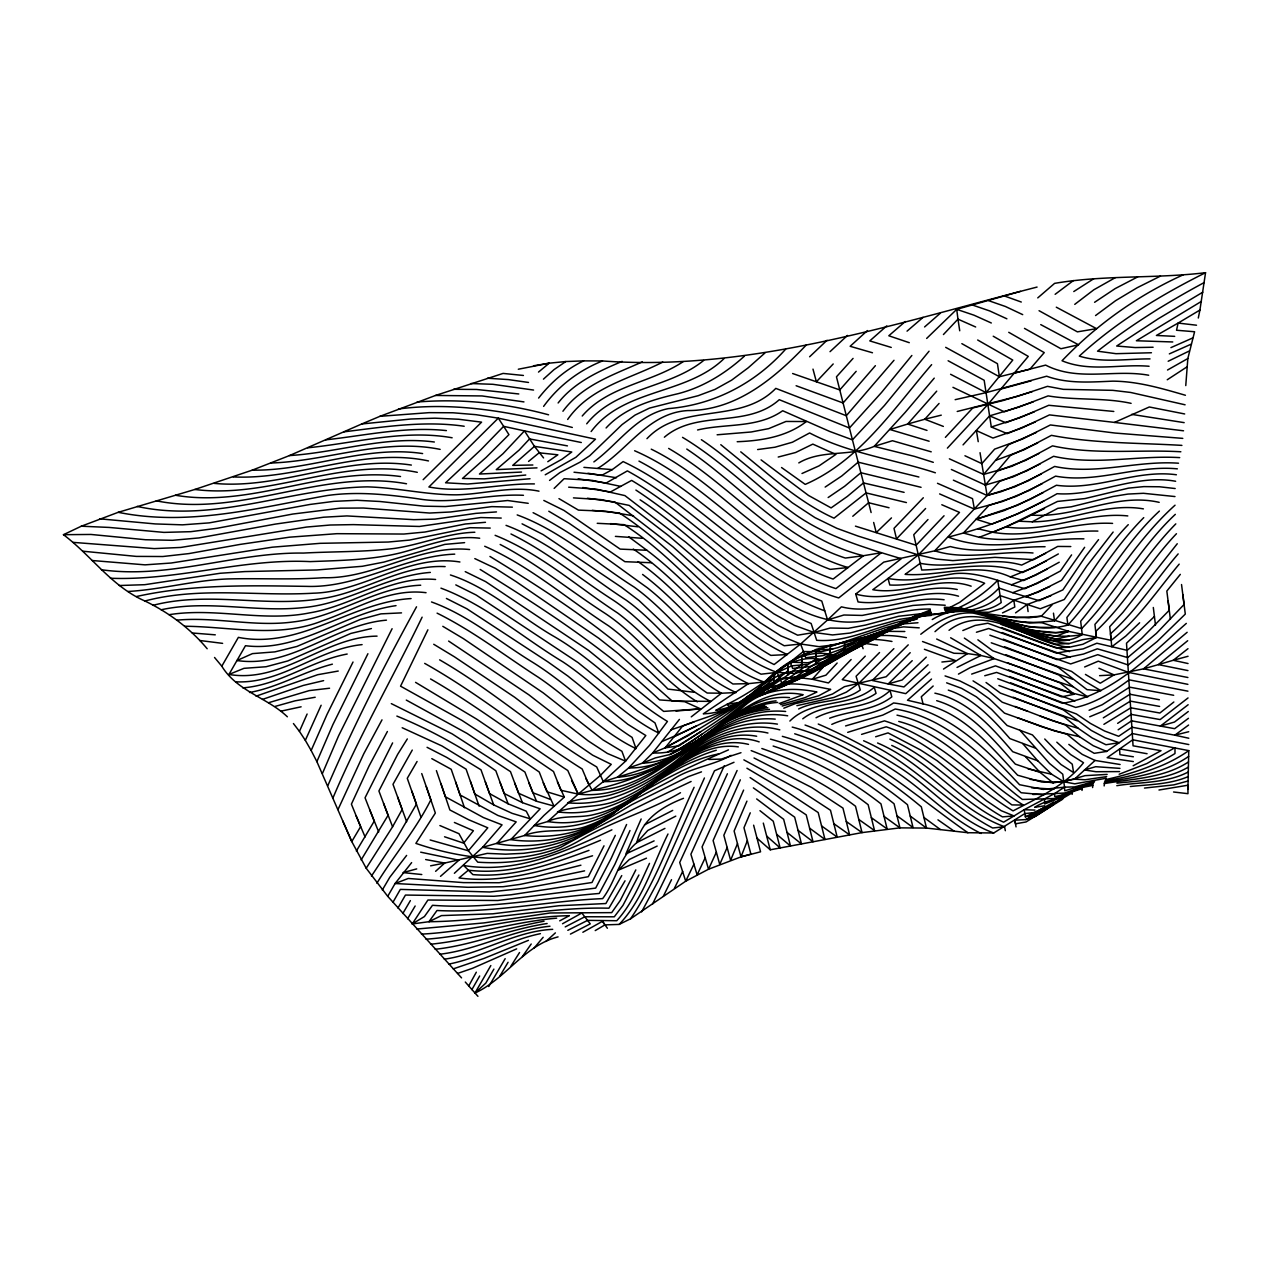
<?xml version="1.0" encoding="UTF-8"?>
<svg xmlns="http://www.w3.org/2000/svg" width="1269" height="1269" viewBox="0 0 1269 1269"><rect width="100%" height="100%" fill="white"/><g stroke="black" fill="none" stroke-linecap="round" stroke-linejoin="round"><path stroke-width="1.5" d="M917.09 619.129L901.894 622.27L873.167 639.719L812.826 670.809L796.821 676.885L779.674 678.661L766.682 687.703L741.112 701.075C764.239 697.078 783.021 682.151 801.691 668.969L801.691 660.15M637.926 561.612C687.068 594.971 719.65 651.758 777.056 672.38L781.894 683.134C815.063 675.076 843.25 654.185 873.389 638.91L873.421 635.595M1133.328 761.559L1107.155 757.688L1132.757 739.795L1188.767 750.629L1187.911 789.397M834.732 655.312C812.969 649.236 790.682 657.818 774.978 673.173L773.931 678.709C756.784 692.636 738.352 707.166 715.795 710.307L726.978 704.358L742.841 701.82L758.18 695.158L787.541 675.251L787.875 667.002M887.665 630.947L887.745 628.916M1185.769 385.586L1187.832 358.54L1194.589 331.748L1176.537 330.241L1178.108 323.072L1199.919 310.048L1205.55 272.692C1155.409 278.768 1104.49 274.802 1054.602 283.368L1037.756 297.898M1104.157 785.939L1104.569 781.958C1133.677 777.818 1163.768 773.456 1188.656 756.435M642.574 574.445C684.102 605.313 713.955 650.997 761.083 674.188L777.056 672.38L794.902 673.427L811.446 669.223L872.755 639.735L901.989 621.984M1092.609 787.557L1093.021 784.052C1079.554 786.161 1068.149 794.616 1054.666 796.551L1054.555 793.601L1064.548 787.161L1074.764 786.891L1094.624 781.339M930.938 612.784L837.841 647.65L821.122 651.727L803.34 651.52C779.166 670.841 755.087 690.955 726.978 704.358L729.009 706.31L744.221 701.107L759.052 692.684L773.535 682.31L774.376 675.536M944.485 608.152L959.475 608.708L974.481 611.959L1016.072 617.749L1041.294 616.242L1081.616 628.599C1116.117 593.337 1139.054 548.24 1175.332 514.342M1081.997 790.428L1082.441 787.414L1092.704 785.448M1072.131 794.362L1072.559 791.729L1082.124 788.604M1198.301 318.027L1199.919 310.048M759.798 689.939L761.241 685.26M595.224 930.589L604.964 924.879L619.161 924.419L630.534 918.819L685.704 881.194L708.514 869.233L740.985 856.876L747.378 840.601M461.551 977.876L387.711 896.326L366.202 868.25L351.767 841.553L316.885 761.638L332.859 724.662L367.915 653.725M737.495 843.631L730.611 860.271L723.838 835.256L743.618 790.095M322.453 773.44L338.585 735.83L392.089 628.71M316.885 761.638L311.159 750.502L327.021 714.431L353.02 662.021M750.265 812.826L743.967 827.753L750.899 854.116L740.985 856.876L734.116 831.021L746.933 801.136M327.862 785.59C354.273 724.551 384.491 665.035 416.533 606.804M311.159 750.502L305.337 740.366L321.136 705.247M683.499 798.312C662.656 806.449 642.019 818.997 636.848 842.568C619.446 857.035 616.02 880.987 602.648 898.626C547.256 900.911 492.658 913.41 436.996 910.492L428.954 921.706L412.235 923.943L427.907 900.022L497.845 900.498L595.669 888.094L611.214 858.288L626.585 824.501M641.162 818.981L625.887 853.91L654.122 840.887M694.095 787.319C673.347 831.274 658.04 878.449 630.534 918.819M629.995 830.513L614.815 864.411L599.222 893.471C543.624 897.929 488.549 909.508 432.491 905.289L424.417 916.551L412.235 923.943M727.185 847.422L719.745 864.395L713.115 840.554L740.319 779.832M305.337 740.366L299.436 731.388L307.114 714.019M667.986 834.003C652.916 864.633 643.145 899.213 619.161 924.419M333.049 797.741C359.175 735.83 392.93 677.614 422.117 617.162M704.438 777.976L657.913 881.574L641.606 911.872M649.49 863.38C640.242 883.335 631.835 904.321 616.75 920.723L587.642 920.358L567.814 930.336M716.382 852.118L708.514 869.233L702.074 846.883L737.099 770.505M615.322 835.351L592.004 882.494L510.947 894.788L493.815 896.263L405.445 895.057L397.958 908.017M705.247 857.685L697.125 874.833L690.891 854.211L727.391 773.757M635.817 869.899L620.208 900.546L611.69 912.633L550.048 912.982L484.092 922.896L416.851 929.051M337.998 809.574L363.775 753.754L382.001 719.856M638.878 875.007L622.984 905.32L614.291 916.805L584.866 916.757L565.213 926.909M693.953 864.141L685.704 881.194L679.708 862.476L724.282 765.746M674.426 888.316L682.659 871.47M604.012 845.804L588.308 876.705L523.923 888.332L489.771 891.98L400.338 889.395L392.93 902.322M427.875 629.821L400.56 686.18L461.995 720.427L501.414 746.267L539.246 772.012L546.923 791.777L564.324 797.106L543.878 815.507L524.605 835.494L482.601 847.327L454.381 873.278M663.401 896.104L671.523 879.671M621.747 875.594L605.884 903.544L559.121 905.717L492.864 913.807L441.453 915.599L428.954 921.706C489.358 921.262 548.462 906.621 608.914 908.207L625.03 880.813M652.52 904.131L676.805 854.211L714.479 770.791L734.005 762.288M392.613 742.904L365.044 797.789L374.228 821.186L356.367 851.039M477.937 996.308L468.721 985.934L476.319 972.197M366.202 868.25L392.581 826.769L402.146 809.527L392.993 784.305L412.266 750.074M371.484 876.007L397.118 837.429L416.406 804.229L407.27 778.325L417.073 761.495M361.142 859.938L388.076 815.317L378.908 790.984L397.657 754.357L407.317 738.939M387.394 731.499L369.009 766.095L351.402 804.149L360.602 826.69L351.767 841.553L342.693 820.821M471.909 989.598L479.682 975.972M287.365 716.795C267.22 697.506 237.081 691.367 221.805 666.193L238.366 637.371C300.658 649.696 351.418 601.934 411.077 598.571M490.833 965.55L474.955 993.04C505.506 979.16 524.049 945.516 558.074 936.887M376.893 883.224C394.199 855.005 415.946 829.656 430.826 799.867L421.736 773.582M387.711 896.326L395.087 883.525L411.632 862.619M377.067 636.134C324.626 636.594 283.003 683.515 228.943 674.458L245.472 645.715C300.118 652.456 344.153 612.848 396.023 605.646M493.895 969.104L485.805 983.11L474.955 993.04M402.828 913.49L410.379 900.593M488.755 986.521L505.173 958.65M382.334 889.981L389.773 877.291L406.619 855.417M407.571 918.772L415.153 906.003M499.748 976.273L508.076 962.283M510.963 966.106L519.529 952.527M930.32 610.738L886.857 631.454L824.517 658.563L807.925 662.751L790.127 662.18L792.665 668.493L809.812 666.558L825.913 660.673L887.253 631.772L916.17 615.639M1071.591 554.886L1060.313 571.05L1036.678 583.692L1012.725 592.686L998.941 588.055C981.476 606.994 956.065 612.927 931.303 614.148M522.384 956.556L531.219 944.009M1084.646 547.304L1061.534 580.314L1037.883 592.242L1013.836 600.237L1002.002 608.39L989.027 612.245L974.909 612.166L944.977 608.517M748.504 744.38C709.006 734.83 676.123 766.984 646.476 787.89C616.766 816.601 575.523 832.813 534.154 825.484L547.732 821.535L578.188 794.124L592.1 790.365L603.283 781.625L617.432 777.215L628.678 767.935L642.368 763.192L652.71 752.929L679.423 719.396M1098.542 539.626L1085.598 556.409L1062.883 589.879L1039.105 600.681L1012.725 592.686M955.16 399.672L986.108 392.644L1012.757 360.079L977.669 339.997M931.636 364.647C893.963 408.332 859.874 460.615 805.228 484.393L781.545 467.531M779.229 703.534L803.198 694.714C742.762 682.183 711.592 756.007 652.71 752.929L665.099 747.853L682.516 726.201C704.501 716.858 728.834 712.623 747.457 696.586M574.016 472.227L601.998 475.209L612.293 469.609L623.111 461.583C700.472 498.194 754.912 573.207 838.714 597.937L883.779 562.119L934.698 550.825L987.092 495.481L985.379 485.075L1010.378 455.523L1037.645 442.976M1179.187 564.134C1157.36 590.228 1138.341 619.32 1111.184 640.353L1068.641 631.375L1042.135 622.809L1016.374 621.604L958.999 607.788L944.406 607.28L944.834 610.167M949.371 458.823L983.618 474.447L1008.823 444.61L1036.44 432.396M1180.329 574.365L1166.83 591.053L1169.288 610.23L1141.402 638.608L1127.142 650.331L1096.86 643.224L1083.155 648.903L1056.173 653.043L1002.161 632.581M1113.135 532.044L1086.772 566.101L1064.294 599.491L1040.263 608.771L1000.146 595.637C985.569 609.31 965.281 612.61 946.008 611.547M1178.155 553.903C1155.409 580.345 1136.754 610.468 1110.502 633.754L1111.771 646.778L1125.793 636.07L1139.641 622.778M929.051 351.212L884.445 405.477L852.435 439.82L871.121 512.549M911.856 355.479L881.495 392.518L849.421 427.986L852.435 439.82L829.736 431.46L782.672 410.744C757.482 428.478 725.947 423.259 697.569 429.969M947.388 448.131L987.916 404.446L1028.271 356.383L993.23 336.222M893.995 360.285L846.312 415.724L849.421 427.986L779.277 399.703C746.521 428.954 697.189 409.11 664.369 437.218M543.624 406.381C558.455 385.871 579.045 370.326 602.489 360.951C751.28 371.849 894.931 323.452 1037.074 287.064M934.238 378.146L905.194 412.393L874.198 446.355C849.818 456.888 821.646 449.274 798.788 462.915M1177.251 543.735L1122.922 612.388L1109.709 626.696L1111.184 640.353M534.027 948.149L543.164 937.283M875.388 365.678L843.092 402.987L796.123 385.728M538.611 398.069C550.746 382.603 565.768 369.311 583.645 360.888L602.489 360.951M1128.268 524.668C1099.779 553.712 1082.156 591.243 1054.523 620.842L1029.476 623.111L1002.748 618.653M1176.458 533.71C1147.224 564.356 1126.888 602.537 1095.75 631.391L1096.368 637.546L1082.901 644.271L1069.291 647.222L1055.729 647.84L1001.463 627.584M936.728 391.153L907.668 424.036L889.886 429.509L929.13 441.231M567.671 419.452C590.053 387.124 629.9 379.034 662.767 362.046M856.178 371.325L839.777 389.932L792.617 373.514M1131.107 403.352C1103.76 397.387 1075.573 400.528 1048.099 395.896L1018.801 407.127L989.63 415.851L963.044 444.88M823.327 666.971L812.287 679.264L796.25 677.313L780.768 679.137L766.143 685.593L726.169 717.366L692.002 741.207L669.794 754.563L655.407 757.894L642.368 763.192C695.031 760.861 725.233 706.325 776.089 700.837M853.069 358.397L836.461 376.814L846.312 415.724L775.803 388.377C740.081 425.02 681.77 401.67 646.952 438.677M939.06 403.447L924.768 419.246L907.668 424.036L926.989 430.413M1143.75 517.625C1113.896 547.542 1092.974 584.533 1066.896 617.432L1067.927 625.062C1030.063 635.531 995.055 614.545 958.745 607.677M1175.808 523.875C1145.495 554.632 1123.668 592.337 1094.925 624.38L1096.368 637.546L1082.631 639.655L1069.212 643.573L1055.618 644.129L1001.178 624.38M562.928 411.251C582.249 384.999 613.879 374.688 642.32 361.855M1083.916 538.865C1038.772 537.564 992.263 554.061 948.387 537.136L963.409 533.028L988.741 505.57L1016.057 496.433L1042.293 483.616M1003.24 639.164L1056.918 659.626L1083.488 654.043L1097.304 648.808L1127.713 657.596L1156.392 633.437L1184.088 604.456L1181.534 584.533M944.057 515.769L916.123 545.226L855.449 526.143M837.143 663.037L825.945 675.171L812.287 679.264L828.467 682.96L851.134 659.531M533.107 512.692C573.81 533.17 610.246 561.342 647.269 587.737C686.608 618.463 715.224 665.226 764.097 681.976L748.424 683.658L703.28 713.812C719.872 713.464 736.052 706.294 748.536 695.666M925.609 508.488L896.517 538.881L893.995 528.348L923.309 497.765M927.972 519.529L913.743 534.725L921.722 570.019C955.446 569.369 989.63 559.962 1022.576 572.573L1046.338 560.898M1067.927 625.062C1100.857 589.133 1123.287 544.48 1159.39 511.09M558.122 402.971C574.365 382.35 598.571 371.309 622.143 361.379M833.194 363.965L816.395 381.763L812.985 369.12M943.438 334.54L957.968 319.153L956.715 309.35L1020.482 291.362M1052.239 604.678L1041.294 616.242L1028.905 617.829L1002.748 616.274M945.389 437.361L972.752 407.983L1002.78 400.607L1032.316 391.598M591.132 431.539C623.809 388.044 686.228 395.293 723.996 358.635M926.656 338.442L956.715 309.35L974.005 315.188L991.311 322.992M1154.441 616.464L1126.507 643.224L1133.058 745.807L1161.024 750.709L1133.154 765.778M865.284 656.136L842.235 679.645L905.749 693.651L929.828 672.031M423.148 479.698L481.57 422.149L458.601 419.246L434.966 418.183L410.855 419.008L361.744 423.973L289.491 455.571L252.245 470.149L194.839 489.469L118.223 512.311L81.311 526.207L63.45 534.693C91.495 555.743 111.894 586.659 144.904 600.998C168.682 612.419 190.239 628.456 207.18 648.745M586.706 423.814C616.195 387.061 668.493 388.964 703.629 360.475M910.206 652.678L886.174 676.742L844.488 686.656L832.527 694.016L820.155 698.283L795.377 703.581L783.814 708.197M1175.046 505.189C1137.659 538.865 1112.215 582.661 1080.68 621.271L1082.235 634.595C1055.824 650.934 1026.764 630.915 1001.209 622.587M879.544 652.536L856.067 676.266L860.303 689.955C842.061 703.185 818.219 699.314 798.629 708.959M912.221 660.689L888.173 683.943L872.215 680.47L908.239 644.858M893.884 648.649L858.336 683.737L846.391 692.128L834.066 697.379L796.884 705.675M554.141 488.406L564.134 478.699L592.131 480.364L620.652 486.376L631.645 480.412C698.426 520.258 750.36 583.994 824.755 610.833L827.578 619.922L800.628 644.002L774.106 664.528C718.619 637.593 684.118 582.852 633.294 549.096M891.472 517.895L876.244 532.583L873.659 522.463M582.217 416.01C608.374 385.57 651.219 382.984 683.23 361.617M806.354 344.93C774.629 378.21 736.385 410.617 687.766 410.569C648.554 412.79 628.282 449.591 597.905 468.293M809.622 356.779L827.055 340.266M1186.325 623.396C1149.682 655.454 1112.739 695.206 1062.454 703.296L1010.647 682.849M926.275 657.168L902.132 679.978L888.173 683.943L903.972 686.941L928.099 664.797M830.021 351.687L847.486 335.413M785.59 349.229C755.229 383.301 713.892 404.938 668.335 408.618C636.451 415.011 618.495 443.88 593.86 461.916M1030.063 779.293L1053.175 782.894L1074.446 779.198L1095.068 760.448L1120.115 764.509M867.457 330.559L850.135 346.294L872.469 352.766M435.6 871.311L444.721 863.047L487.217 853.387L505.649 854.164L523.574 853.323L540.848 850.833L557.345 846.391L573.065 839.792L631.708 804.736L688.29 776.66L701.487 771.853M545.924 941.455L555.378 932.874M933.175 686.006L921.294 696.76L923.071 703.883C963.79 712.575 990.566 746.521 1017.659 775.232L1041.912 782.053L1063.914 781.783L1074.795 783.83L1106.124 778.278M931.509 679.026L907.509 700.25L923.071 703.883M543.449 379.145L554.045 369.596L565.831 361.538L583.645 360.888M606.09 427.97C624.808 407.555 651.98 399.783 678.043 393.691C703.074 387.267 725.408 373.387 744.427 356.129M764.937 352.988L748.234 367.788L731.626 380.161L714.939 389.424L698.156 395.706L649.474 408.11L635.071 415.074L622.032 424.623L589.768 455.714L579.917 462.233L559.883 472.607L549.556 480.412M886.777 325.879L869.773 340.901L891.25 347.436M924.593 326.958L940.139 313.38M415.566 682.357L476.795 719.222L553.506 771.52L560.961 790.286L578.188 794.124L600.221 775.597L611.261 764.35L592.671 755.198L573.35 741.857L514.643 697.236L454.461 656.834L433.728 644.271M1187.149 632.295L1143.512 668.858L1114.039 674.886L1099.589 675.663M440.502 876.34L458.902 860.208L420.689 852.181M905.289 321.501L888.792 335.777L909.286 342.678M691.256 716.858L721.411 693.223L736.21 692.541C691.208 672.935 665.194 628.107 626.125 600.11C586.548 574.603 550.524 542.053 506.03 525.35M907.049 331.146L923.039 317.393M852.768 516.261L868.599 502.73L889.03 507.743M439.629 659.848C494.72 691.573 542.164 734.783 596.716 766.952L603.283 781.625L625.569 761.162L645.826 735.528L627.758 724.266L567.846 676.028L547.621 661.704L466.818 608.755L446.402 598.445M538.5 372.087L549.239 363.172L565.831 361.538M1187.689 640.718L1158.391 664.623L1143.512 668.858L1187.895 677.503M528.554 461.424L539.135 452.795L557.868 454.81L547.78 461.71M773.535 682.31L787.7 670.968L788.223 663.925L802.373 654.836L817.125 649.791L832.67 649.205M958.523 596.192C924.704 586.437 891.996 606.534 858.05 601.934L855.718 594.051L901.291 558.693C864.792 547.7 827.404 536.914 795.774 514.849C762.828 491.642 734.846 462.17 701.36 439.693M1187.974 648.681L1173.254 660.277L1158.391 664.623L1187.958 670.587M1173.857 702.011L1159.882 713.019L1130.806 707.816L1103.903 724.345M1188.038 697.95L1160.136 719.586L1131.202 714.384L1117.64 723.362M1188.149 704.739L1160.389 726.09L1131.599 720.824L1118.148 729.802M1074.748 304.37L1093.894 289.744L1115.308 277.657M1188.292 711.512L1174.459 722.061L1160.389 726.09L1174.65 728.676L1188.45 718.302M787.541 675.251L801.691 664.48L801.865 656.692L816.221 649.331L831.195 645.699M861.572 734.386L886.238 726.804C935.65 743.634 969.659 784.67 1013.074 810.891C1038.375 797.519 1065.199 785.812 1083.52 762.717L1070.608 754.547L1056.807 742.175M1055.142 294.313L1073.431 280.544M746.426 697.918L760.496 687.37C773.868 669.207 797.297 654.804 820.837 659.325M1095.559 315.553L1115.562 300.705L1137.294 287.666L1160.469 276.087M1188.593 725.043L1174.824 735.179L1131.996 727.216L1118.655 736.29L1104.538 730.992L1090.436 723.425L1076.398 713.955L998.941 685.482M693.842 742.492C719.729 725.963 741.667 703.994 768.062 688.401C788.239 679.787 810.13 685.546 830.687 689.368L818.695 695.793L782.18 706.024M848.834 651.917L861.286 642.844L877.514 645.271M920.771 634.246C935.776 622.587 953.257 611.325 973.117 613.086C1005.746 619.875 1034.965 639.608 1069.18 640.099M1015.549 612.879L1027.129 604.52L1050.938 595.732M789.873 721.046C813.096 697.982 850.056 708.451 874.23 687.29L876.054 693.35C854.005 708.641 824.184 702.138 802.754 718.809M943.501 669.064L967.533 653.614L980.905 655.486L994.15 658.611L1020.435 667.494L1046.703 677.963L1073.384 686.91L1087.787 696.935L1060.9 690.177L1008.554 669.984M801.691 668.969L815.888 659.039L815.84 651.251L830.386 645.175L845.519 642.4M1017.246 717.619L1042.341 726.931L1067.055 734.323L1080.902 745.569L1094.227 753.326L1106.616 751.438L1132.392 733.561L1188.815 744.554M828.149 497.527L844.599 486.313L860.874 472.734L921.072 487.312M825.151 487.074L841.775 475.97L858.161 462.17L918.883 477.001M681.136 748.107L702.677 733.704M891.964 641.464C871.295 637.831 849.437 637.99 830.069 646.936L830.212 654.106C805.593 668.747 783.544 688.718 755.642 697.014L753.77 695.19C788.509 690.923 814.619 664.845 844.631 649.189L844.488 643.113C864.046 635.071 885.73 633.596 906.399 637.657M1094.592 302.292L1115.197 288.586L1137.674 276.912M757.038 838.174L770.235 849.802L862.032 832.607L899.943 827.864L926.497 828.07L967.898 832.718L993.738 832.972L1024.829 813.588L1035.218 812.43L1053.92 802.024M669.794 754.563C696.221 743.364 719.983 725.995 742.206 707.88C762.272 688.781 791.031 686.577 816.935 692.017L804.879 697.68L780.689 704.596M1167.258 379.764L1186.88 366.947M700.758 731.642L679.042 745.823L665.099 747.853L687.782 735.846L736.29 706.183L777.056 672.57L791.682 665.844L807.195 664.401M1053.667 804.546L1035.52 816.332L1025.733 819.584L1014.851 820.202L1016.041 826.896M934.999 631.661C976.94 592.972 1023.766 640.988 1069.212 643.573M1073.78 291.553L1093.767 278.736M873.389 638.91L887.697 629.9L887.919 628.504L902.751 623.936L917.995 622.746M578.22 478.81L606.17 483.013L627.378 470.894C696.062 508.472 747.996 572.208 821.773 601.062L824.755 610.833M1062.756 799.137L1026.034 821.963L1015.501 823.803L1014.851 820.202M545.242 474.78L575.904 457.3L595.478 439.169L498.305 418.151L476.097 414.693L452.97 412.774L429.128 412.647L379.97 416.311L361.744 423.973M607.375 928.242L602.489 921.31L582.852 932.271M1062.883 797.725L1025.733 819.584M1188.767 750.629C1164.022 768.062 1134.549 776.168 1105.013 780.721M904.829 631.502L889.109 631.359L873.833 634.119L859.002 639.116L859.065 643.78C828.911 659.357 801.945 682.199 768.76 691.034L766.682 687.703C806.624 683.61 838.428 654.804 873.437 637.339L873.5 634.294L888.332 629.154L903.591 626.87L919.232 627.854M1201.394 301.403L1136.374 340.758L1172.762 341.964M734.925 705.961C711.433 719.19 687.005 730.896 662.132 741.461M698.711 729.025L665.099 747.853M1202.79 292.203L1158.407 318.678L1116.672 346.025L1135.2 347.563L1153.109 347.246M667.621 752.105C696.189 734.402 725.63 717.524 750.931 695.222C766.539 680.136 787.05 667.161 809.685 671.618M1167.528 370.009L1187.832 358.54M1072.257 792.776L1035.377 814.46L1025.336 816.824L1024.194 809.701L1054.555 793.601L1064.58 793.014L1093.481 783.1M541.102 470.862L562.008 459.219L571.764 452.002L534.439 446.355L524.494 430.889L503.65 426.336L498.305 418.151L428.906 486.979C464.153 493.657 499.161 483.346 534.408 483.917M1204.154 282.59C1166.877 302.609 1130.853 325.007 1097.558 351.18L1115.974 353.686L1151.443 352.75M1103.316 717.842L1130.393 701.122L1159.628 706.421M1058.346 553.95L1034.489 567.164L1010.362 576.919C976.21 561.215 940.313 576.935 905.098 574.365L920.215 563.293C953.939 569.844 988.043 555.378 1021.64 565.086L1045.577 553.379M1059.234 562.215L1035.52 575.254L1011.52 584.787C993.056 578.87 974.227 571.748 954.478 573.62C932.493 577.03 910.365 582.582 888.03 578.458L872.802 589.704C905.971 595.526 938.378 574.92 971.166 586.183M958.444 674.109L970.357 667.557L994.15 658.611L964.361 638.069M620.652 486.376L610.468 491.96L582.693 487.534M957.016 667.446L980.905 655.486L950.624 637.768M570.431 934.095L590.259 923.864L581.837 913.014L562.532 923.753M901.878 622.952L916.044 615.354L916.504 616.829L931.319 615.386M559.708 920.85L569.321 915.695C519.576 916.472 471.259 931.652 421.435 934.127M949.022 630.312C988.028 601.125 1028.889 643.542 1069.291 647.222M1205.55 272.692C1160.263 295.28 1116.704 321.771 1079.284 356.113C1102.364 363.235 1126.412 358.81 1150.031 358.889M1175.633 481.268C1135.12 473.797 1097.336 496.417 1057.077 493.704C1027.589 510.598 996.181 524.002 963.409 533.028L979.224 537.31L1006.047 526.921L1057.553 501.429L1085.027 498.558L1128.506 488.137L1143.845 486.614L1159.485 486.773L1175.173 488.533M672.713 810.399L644.478 824.85M977.812 528.745L992.85 532.282L1018.944 521.21L1032.173 521.797L1057.823 508.33L1071.163 506.823L1112.976 496.465L1127.967 494.069L1143.432 493.292L1174.983 496.56M664.94 828.403L636.848 842.568L647.761 830.481L675.79 816.141M946.055 609.501L959.681 602.363L984.665 583.28C953.495 569.781 921.611 586.738 889.791 585.009L888.03 578.458L918.312 554.902L959.507 512.406L941.804 504.745M1188.498 761.939C1163.324 778.405 1132.836 778.658 1104.252 783.592M680.485 792.728C647.983 811.51 611.372 821.519 579.108 840.776C548.525 858.383 512.708 864.617 477.747 862.174L468.372 850.785L458.981 833.701L439.899 825.548M846.899 645.921L860.001 639.259L863.11 648.713M657.168 846.074L629.297 859.494L618.336 870.153L646.476 858.177M1183.216 274.802C1137.706 295.423 1096.606 324.737 1062.026 360.761C1089.96 372.388 1120.051 363.791 1149.079 366.265M683.023 749.233C720.126 734.672 745.902 693.699 789.524 697.617M1043.927 500.922L1018.166 513.675L991.676 524.176L976.178 519.259L1003.938 510.661L1030.19 499.351L1056.411 485.25C1097.146 490.817 1135.692 469.229 1176.395 474.765M1018.944 521.21L1044.498 508.52M1043.197 492.594L1017.183 505.395L976.178 519.259M431.793 758.64L451.209 769.284L460.076 794.933L497.845 815.428L516.197 821.884L496.734 843.599C544.211 852.197 591.291 834.463 626.442 802.706C658.103 780.736 693.413 765.207 728.454 749.884M1025.336 816.824L1044.688 807.37M673.966 736.845L696.475 725.884M1047.29 569.067L1023.686 580.552L1010.362 576.919M1168.178 361.253L1189.148 351.053M1041.246 474.035L1014.772 486.868L987.092 495.481L953.368 480.158M1040.104 463.962L1013.392 476.779L985.379 485.075L951.369 469.482M1002.51 612.895L1014.803 607.026L1013.836 600.237M1038.883 453.556L1011.916 466.294L983.618 474.447M1063.121 796.71L1044.688 803.975L1044.419 798.883L1022.386 799.454C982.158 769.173 948.879 726.312 896.993 715.145M978.225 441.675L976.432 430.619L992.977 438.059L1021.323 428.256L1049.479 414.9L1114.499 422.418L1149.317 406.984L1184.675 413.964M932.255 619.542C948.879 609.104 969.611 608.248 987.583 615.671C1017.23 628.472 1049.431 640.686 1082.235 634.595M1048.4 577.712L1024.86 588.737L1011.52 584.787M691.113 781.482C647 802.309 603.203 823.565 560.644 847.359C514.167 865.553 462.075 859.176 415.883 843.393L435.346 813.048L426.305 786.526M1188.323 767.142C1166.608 779.737 1141.212 780.625 1116.91 783.147M731.118 755.356C712.242 765.984 690.13 767.539 672.031 780.007C652.615 790.286 632.454 799.359 614.545 812.223C578.378 843.377 529.443 856.083 482.601 847.327L502.064 824.866L483.41 817.553L445.387 796.789L436.393 770.616M1072.559 791.729C1060.678 799.248 1046.259 799.613 1034.679 807.338L1044.704 805.783M801.992 473.511L819.076 465.85L835.922 454.397L812.826 444.118L795.6 452.51L778.214 457.046M930.558 611.357L901.656 624.475L839.174 649.982L822.931 655.645L805.767 657.754L800.628 644.002L780.927 635.88L760.036 622.587L738.241 605.107L673.014 546.876L614.894 502.032L587.388 498.225M1169.336 353.892L1190.798 344.327M1170.922 347.627L1192.638 337.998M816.03 717.762C839.602 705.405 869.487 709.657 890.045 690.59L891.821 696.871C873.77 710.783 850.23 710.577 829.64 718.206M516.689 948.863L472.671 968.247L457.522 973.466M1026.034 596.827L1049.637 586.675M1084.646 666.971L1098.288 661.165L1128.696 672.443L1187.895 684.356M1089.088 710.275L1102.19 704.755L1129.584 687.148L1173.682 695.285M1035.298 421.974L1007.285 433.649L991.295 427.003L984.173 380.272L948.117 360.761M1089.722 716.763L1102.745 711.354L1129.997 694.254L1159.374 699.742M962.822 630.534L975.131 625.443L987.837 623.222L1042.103 643.129L1069.497 651.616M228.943 674.458L243.997 668.335L266.03 666.748L287.746 660.959L350.783 633.453L371.42 628.552M916.075 615.766L930.193 610.056L930.685 612.483M971.657 674.093L995.467 665.86L1074.224 694.206L1061.693 696.871L1009.616 676.52M611.896 829.831C565.514 851.61 516.483 874.198 463.677 865.506L472.877 874.595C513.279 878.053 551.729 863.951 588.99 850.373M1188.149 772.06C1166.021 783.481 1140.704 781.831 1116.799 785.685M379.97 416.311L435.553 395.452L503.079 373.419L523.415 375.465M958.729 608.549C996.133 613.165 1029.587 638.783 1068.641 631.375L1055.967 636.277L1029.587 631.661L1001.875 621.398M831.782 724.393C851.737 715.288 874.976 715.43 893.55 702.963C946.674 709.212 985.03 747.473 1019.562 784.702L1043.181 789.413L1064.548 787.161L1062.74 774.185L1049.606 763.526L1019.895 730.246M1034.283 411.854L1005.794 422.751L989.63 415.851M998.021 470.91L1025.447 460.441L1052.509 445.863C1094.877 455.143 1138.103 449.337 1180.852 451.764M1082.441 787.414L1054.555 798.487L1044.419 798.883M600.491 840.268C558.598 857.749 514.865 875.832 468.356 870.185L459.029 877.942C504.967 884.081 549.303 868.868 592.56 855.782M996.355 460.092L1024.067 449.765L1051.414 435.346C1094.513 443.579 1138.372 442.786 1181.899 445.387M528.427 940.345L483.997 958.428L453.255 968.866M847.692 732.356L884.477 720.855C934.555 736.48 971.15 774.312 1011.885 804.911L1023.385 805.054C980.382 779.483 949.386 734.672 898.753 721.442M1119.163 774.233L1146.89 763.526L1174.999 747.663L1174.983 753.532C1153.807 766.793 1129.807 774.328 1105.553 779.594M670.873 729.913L694.016 721.95M1033.315 401.829L1004.302 411.806L952.956 387.331M262.493 699.393L303.243 685.45L323.627 680.628M1188.006 776.676C1169.748 784.448 1149.73 784.448 1130.33 786.51M585.834 778.405L592.1 790.365C628.837 782.101 664.448 767.951 694.254 744.253C715.51 725.773 741.001 711.75 769.49 709.387M268.806 702.661L309.224 690.606L329.559 688.226M991.295 427.003L1020.038 417.691L1048.749 405.287L1113.801 411.457M740.985 752.707L721.363 759.068L708.863 759.481M332.383 664.163C303.989 671.444 278.514 687.243 249.517 692.493M875.642 736.766L888.046 732.895L920.517 749.947L937.141 760.75L986.632 800.834L1001.193 810.685L1014.042 815.935L1024.194 809.701L1034.981 810.098M256.068 696.173L317.71 674.711L338.236 671.047M845.582 725.931L882.748 715.113L895.248 709.006C948.022 717.746 983.761 758.592 1021.133 792.728L1043.975 794.886M976.416 632.248L988.694 628.504L1069.957 657.215M1094.037 782.275L1064.723 790.761L1064.548 787.161M916.504 618.955L885.001 627.869L836.334 644.541L819.06 646.667L800.628 644.002L784.226 645.747C722.109 611.198 679.089 551.444 619.415 513.009L592.258 510.328M716.287 750.249C680.898 760.781 650.68 783.941 621.842 806.307C595.415 829.91 559.439 839.237 524.605 835.494C545.099 827.356 568.147 834.193 588.816 825.389C611.626 817.125 629.614 800.406 648.538 785.876C675.473 768.443 703.819 741.873 738.32 746.87M275.056 706.436L295.09 700.821L315.188 697.252M984.744 675.742L996.609 672.411L1074.97 700.948M1001.162 388.996L1031.221 380.827M939.615 493.927L974.386 509.107L1002.621 501.445L1029.191 490.437L1055.602 476.129C1096.67 483.743 1136.405 464.851 1177.378 468.848M1188.07 656.263L1173.254 660.277L1188.038 663.528M416.708 868.9L403.066 872.596L421.784 874.531M1187.927 781.038L1173.746 784.876L1144.479 788.065M448.829 964.091C480.65 957.809 508.742 940.123 540.42 933.667M740.985 856.876L760.559 851.816L753.627 825.183M347.183 654.043C310.889 660.705 280.116 685.038 242.823 687.861M1014.566 373.07L1045.64 365.107C1078.063 381.858 1114.483 368.978 1148.683 375.243M1188.704 731.721L1174.824 735.179L1188.799 738.241M945.675 347.325L999.401 376.75L1029.889 369.2L1044.244 352.608L1008.744 332.304M941.265 415.153L924.768 419.246L943.359 426.416M580.916 865.204L533.012 877.323L499.114 882.732L463.534 882.621L408.253 878.465L395.087 883.525L467.912 887.301L503.095 886.714L520.1 884.398L584.597 870.851M764.699 705.58C734.323 709.165 713.305 732.959 688.417 748.012C666.717 762.415 641.94 769.585 617.432 777.215C675.822 773.535 710.418 715.494 766.286 706.563M444.309 959.205C481.776 953.891 514.722 931.113 552.713 929.336M957.223 411.473L1017.516 396.34L1047.448 386.347L1063.39 389.345L1112.786 390.344L1130.631 392.454L1185.087 404.795M281.242 711.1L301.118 706.801M916.297 618.447C882.241 622.286 851.515 643.05 816.697 640.29L811.129 623.476C745.252 596.081 698.854 538.579 640.115 499.827M1069.021 636.229L1055.887 638.973L1029.175 632.549L1001.479 621.762M439.74 954.256C477.763 949.767 512.026 929.955 549.985 926.227M931.525 614.91C957.254 612.197 979.716 598.302 997.72 580.345L1001.209 602.569C984.918 614.434 964.281 611.341 945.5 610.072M430.619 865.823L444.721 863.047L425.638 859.541M518.307 369.231L549.239 363.172L533.535 365.789M767.856 707.753C705.992 715.367 668.43 782.703 603.283 781.625M435.172 949.275C473.559 945.199 509.202 929.146 547.129 923.531M362.093 644.62C317.71 648.998 281.718 684.007 235.971 681.818M144.904 600.998C200.28 586.389 257.179 596.478 313.38 593.194C364.282 591.925 408.507 553.617 459.917 561.993M153.121 605.297C208.005 591.005 264.428 607.391 319.756 598.889C362.966 593.416 400.798 564.419 445.133 566.608M718.698 753.913C683.341 760.797 653.202 783.941 624.11 804.118C593.702 832.432 551.888 845.582 510.757 839.634L540.166 808.797L522.431 802.674L504.126 793.458L495.83 770.775C464.914 749.043 431.888 730.357 396.864 716.081M430.603 944.247C469.197 940.281 506.157 928.4 544.068 921.199M426.019 939.203C470.26 936.062 512.739 922.024 556.679 918.153M386.458 620.16C334.159 624.507 291.632 668.541 236.986 660.53L252.468 653.614L274.85 651.885L296.883 646.476L360.348 619.431L380.954 613.863L401.512 612.879M136.529 596.509C192.634 584.041 249.803 585.564 306.844 586.373C358.778 588.15 403.812 556.012 454.746 554.141M777.723 702.423C720.903 706.167 687.497 768.998 628.678 767.935L649.506 745.395L667.431 721.427C626.537 696.649 594.558 659.579 552.808 635.769C518.561 615.735 488.66 587.42 450.416 574.968M161.195 609.77C208.243 599.491 256.021 612.753 303.386 607.581C347.833 603.647 385.966 575.745 430.35 572.414M1106.663 776.612L1085.169 779.753L1074.446 779.198M931.494 614.577L899.61 619.351L850.008 633.057L832.543 634.944L814.048 632.485L794.442 625.347L773.82 613.815L752.263 598.365L685.894 542.339L624.887 495.592L596.509 489.199L568.671 487.185M757.609 449.559L774.994 447.211L792.427 442.215L809.622 432.967C849.072 453.62 893.582 459.108 935.38 472.798M325.721 439.851C365.821 435.441 405.874 426.225 446.418 430.603M343.693 431.872C383.619 426.987 423.973 420.404 464.2 426.257M307.701 447.798C355.701 443.071 403.653 429.176 452.129 437.773M1158.978 790.016L1187.895 785.225L1187.974 793.68L1173.571 791.999M480.158 569.448C543.005 608.438 605.535 648.998 659.563 699.917L684.673 701.694L700.536 708.863L663.655 711.401L588.642 650.442L485.615 581.614L465.231 571.637M525.763 475.034L484.393 478.857L462.487 478.461L486.154 457.379L508.932 434.632L503.65 426.336L480.808 449.813L445.578 482.791L467.674 484.028L530.014 478.746M420.705 585.215C375.735 586.944 338.03 616.797 293.567 621.889C254.672 627.219 215.873 616.56 176.946 620.16M941.899 662.021L955.541 660.594L924.387 649.284M1005.334 830.703L1004.54 826.738L992.644 827.991C946.563 803.753 911.983 761.781 863.602 740.747M592.1 790.365C667.193 790.27 709.197 704.533 785.654 711.465M289.491 455.571C337.935 452.525 385.411 435.537 434.347 442.009M717.128 434.791L751.232 431.983L768.697 428.636L785.987 421.451L806.354 421.546C786.59 436.837 761.495 440.787 737.194 441.723M474.844 532.25C447.053 532.964 421.292 544.639 393.993 548.478C363.917 552.142 333.573 551.428 303.37 553.078C235.368 552.126 169.396 579.346 101.409 569.733M127.995 591.481C161.496 589.546 194.078 580.266 227.659 578.95C259.59 578.125 291.553 579.933 323.436 577.712C374.323 579.108 418.96 544.433 469.625 549.525M169.126 614.688C215.889 607.232 263.143 622.318 309.779 612.848C352.845 605.757 390.725 575.587 435.6 579.473M1068.641 631.375L1055.824 632.596L1029.841 630.09L1002.272 621.033M1107.139 774.407L1085.027 775.66L1063.914 781.783L1051.668 774.264L1037.772 760.829L1022.687 743.539M675.98 711.068L700.536 708.863M464.613 542.64L444.848 544.385L383.984 562.072L362.315 566.291L316.885 569.955L244.885 571.573L220.172 573.271L144.777 584.692L119.286 585.517M521.511 472.068L479.46 474.035L502.984 453.731L524.494 430.889L581.297 442.516M485.472 522.305L465.358 523.986L424.893 532.028L403.875 534.043L336.888 533.678L289.506 537.184L240.142 544.401L188.97 553.585L162.797 556.52L136.306 556.393L82.85 551.206M271.011 463.026C327.656 461.075 383.111 437.757 440.153 449.385M496.48 511.915L476.049 513.342L435.013 519.148L413.821 519.671L346.913 515.928L323.595 517.213L275.357 524.097L198.947 537.929L172.457 540.308L145.538 539.737L90.971 534.455L63.45 534.693M931.097 612.626L898.674 616.242L865.458 625.078L848.263 628.329L830.196 628.044L814.048 632.485L797.646 635.198L777.437 625.157L756.181 610.579L668.826 535.819L629.186 505.411L601.078 499.621L573.461 497.876M398.482 408.983C457.237 401.321 515.642 412.822 572.319 427.463M537.009 467.864L496.274 469.625L519.148 450.067L529.538 438.947L567.433 445.879M930.304 609.041C907.573 608.676 885.889 615.973 863.935 620.795C837.239 625.617 810.637 616.448 787.557 603.505C733.292 570.86 688.781 524.779 635.896 490.072M417.104 402.035C461.313 398.387 505.808 403.241 548.573 414.804M1032.173 521.797C1069.815 521.797 1105.331 502.397 1143.401 508.869M252.245 470.149C309.699 471.021 364.869 444.88 422.625 453.572M1045.085 546.717C1013.471 546.4 981.429 554.759 950.259 546.542L934.698 550.825C966.899 560.946 1000.194 550.207 1033.029 552.983M1032.839 794.489L1054.555 793.601M474.812 558.598L495.307 568.306L516.197 581.694L598.873 638.339L618.431 653.789L672.173 701.011L710.577 701.392C668.509 680.358 643.002 637.736 603.727 612.483C569.067 590.037 536.898 563.563 500.16 544.464M435.553 395.452L482.077 395.944L523.954 401.908M532.869 464.993L512.724 465.374L534.439 446.355L543.576 457.919M233.242 476.922C299.103 480.079 362.442 446.831 428.494 460.933M1097.891 531.092C1058.187 530.045 1018.912 544.909 979.224 537.31M775.232 719.126C736.766 715.748 703.185 737.686 675.235 761.527C656.803 775.311 636.61 787.002 614.497 793.744C599.222 799.058 582.693 796.821 567.624 802.785C614.513 807.338 655.819 779.927 690.209 751.327C714.352 731.356 745.902 719.222 777.453 724.123M1119.607 771.584L1095.988 771.726L1084.472 769.966L1095.686 766.698L1119.94 768.364M1112.58 523.399C1072.289 521.194 1033.252 539.404 992.85 532.282M430.556 678.963C478.302 706.452 521.702 740.541 567.798 770.521L578.188 794.124C660.388 802.928 705.152 702.804 787.668 715.795M453.604 389.297L476.557 389.472L518.783 393.961M1070.798 546.542L1057.696 546.431L1033.632 559.661L995.007 557.345L952.86 560.628L936.411 559.058L918.312 554.902L858.145 536.089L836.921 528.348L814.999 517.641L792.173 502.714L720.792 444.705M1055.348 627.441L1029.809 627.251L1002.589 620.192M523.447 495.307C488.264 493.514 453.493 504.983 418.262 498.828C388.155 494.545 357.588 491.23 327.259 495.529C258.004 507.774 188.97 526.698 118.223 512.311M1031.697 515.087C1075.017 518.339 1115.546 492.356 1159.184 502.35M214.08 483.362C280.957 489.771 344.47 454.889 411.362 465.073M490.231 528.078L470.085 527.698L409.506 540.086L388.187 542.037L320.216 543.322L272.264 547.193L171.156 563.024L145.015 564.848L92.225 560.517M184.639 626.251C230.466 626.6 277.784 638.45 322.12 620.938C355.986 609.39 388.822 587.912 426.051 592.702M479.698 538.23C451.954 534.741 425.876 546.447 399.545 553.078C370.294 560.089 340.092 560.47 310.175 561.612C242.776 558.297 177.454 580.885 110.435 578.252M512.375 507.156L491.785 506.617L450.622 511.978L429.572 513.041L363.394 508.028L340.393 508.155L292.806 514.04L217.158 528.269L190.794 531.679L163.923 532.393L109.071 527.428L81.311 526.207M501.223 518.069L480.761 517.546L419.452 526.461L353.401 524.62L330.257 525.017L306.622 527.047L180.801 547.447L154.263 548.605L73.269 542.386M1127.808 515.928C1086.534 511.597 1047.401 533.329 1006.047 526.921M470.989 383.539L492.864 384.301L533.567 390.059M651.441 562.754L624.903 561.691L569.083 523.256L548.795 511.233M597.223 523.304L624.015 524.652C683.166 562.056 723.156 625.03 787.303 654.566L770.87 655.391C723.489 628.012 690.288 582.883 646.889 550.27L620.176 549.112L563.975 510.424L543.814 500.446M944.12 599.761C909.35 595.113 876.149 615.719 841.395 606.82L827.578 619.922L843.901 615.005L862.19 615.433L912.95 605.44L929.257 604.33L945.231 605.25M1178.504 463.217C1137.103 460.25 1096.051 475.336 1054.65 466.437L1028.049 480.919L1001.178 491.674L987.092 495.481L999.623 481.474L1026.795 470.862L1053.603 456.285C1095.417 465.771 1137.674 455.127 1179.694 457.617M1174.697 336.348L1156.408 335.46L1178.108 323.072L1196.508 325.213M194.839 489.469C270.123 499.114 342.011 456.824 417.295 472.322M487.455 378.225L508.346 379.59L528.507 382.461M1031.649 787.763L1054.095 789.207M615.402 536.375L642.384 538.294M400.528 476.525C324.356 466.024 251.849 508.298 175.534 495.259M583.914 467.373L612.293 469.609M192.238 632.993L215.286 634.833M99.585 518.815L155.215 523.923L182.482 524.843L209.226 522.876L310.128 504.427L333.842 501.366L357.033 500.287L379.764 501.477L423.989 506.172L445.403 506.569L507.648 500.525L528.221 503.317M756.673 736.242C717.556 729.04 685.228 758.196 656.517 780.149C638.228 795.14 618.177 808.972 594.796 814.333C579.235 818.616 562.595 814.46 547.732 821.535C596.827 829.387 637.292 797.63 672.364 768.078C697.093 750.122 727.438 730.912 759.179 741.905M156.277 500.811C240.967 517.879 321.961 468.42 406.508 483.775M1182.787 438.376L1115.134 433.062L1050.383 424.956L1022.671 438.979L994.658 449.115L981.841 463.629L985.379 485.075M137.147 506.41C215.127 523.574 289.998 488.184 367.28 486.868C397.118 487.661 426.384 494.926 456.269 494.831C483.917 494.323 511.407 485.472 539.008 491.182M957.254 589.498C923.102 582.693 889.95 603.695 855.718 594.051M610.579 523.621L637.942 526.794M767.951 733.038C730.167 724.06 695.999 747.584 668.319 770.331C638.053 797.138 598.984 817.284 557.472 811.89C577.934 804.498 600.776 808.797 620.795 798.836C642.558 789.762 661.292 775.232 679.597 760.67C706.849 737.067 743.301 720.173 779.832 729.865M693.699 692.208L668.002 689.083C615.655 636.213 553.11 595.018 489.945 556.441M1183.533 430.794L1114.499 422.418M199.756 640.496L222.614 643.367M1184.167 422.64L1131.662 414.376M1133.376 756.784L1119.924 754.674L1119.591 748.884L1147.081 753.723M587.959 473.242L616.464 477.747M633.532 515.833L605.789 511.233L578.442 510.122L558.963 498.622M1187.943 691.177L1129.156 679.851C1112.992 691.859 1095.607 703.074 1075.668 707.436L997.735 678.756M904.115 492.356L863.491 482.934L847.359 496.417L831.1 507.901L808.496 495.449L761.067 459.886M1027.969 768.855L1051.668 774.264M1106.616 751.438L1093.228 745.712L1079.522 736.702L1054.698 730.992L1004.493 713.146L989.36 698.902L974.592 688.337L959.919 680.961L945.056 675.917M906.431 502.572L866.061 492.895L834.034 518.18C798.915 502.286 770.505 475.701 740.747 451.843M391.312 703.629L452.113 733.847L510.471 771.615L518.577 793.252L536.517 801.262L553.934 806.037L543.227 782.751M1185.42 395.262C1161.69 388.409 1137.674 381.271 1112.754 381.16C1090.642 382.048 1067.911 383.936 1046.655 376.211L986.108 392.644L950.592 374.292M1011.79 689.543L1063.279 709.863L1091.261 730.436L1105.236 737.844L1119.163 742.698L1105.949 744.744L1092.212 737.955L1078.269 728.343L1052.858 720.855L1014.978 706.436M770.473 739.145C815.856 751.248 857.463 774.598 894.042 803.753L899.943 827.864L884.049 816.395M931.224 451.827L892.44 440.724L874.198 446.355L914.521 456.412L933.302 462.328M792.221 727.089C860.017 744.951 911.999 793.633 967.898 832.718M782.338 736.337C828.578 749.376 870.344 774.598 907.462 804.689L913.03 827.515L896.993 815.793M934.888 693.16C968.12 700.456 991.501 727.026 1012.71 751.692L1037.772 760.829M989.868 635.198L1070.671 663.941L1097.748 654.677L1128.22 664.988L1157.138 641.527L1185.294 614.085L1182.819 594.59M430.159 839.983L468.372 850.785L487.788 827.8L468.911 819.853L449.876 809.971L440.914 783.481M991.248 642.796L1071.528 671.396L1086.232 682.072L1100.953 690.701L1087.041 689.67L1057.87 667.113L1004.54 646.746M922.515 641.511L953.971 653.265L967.533 653.614L936.665 639.021M1077.238 720.824L1000.4 693.112L986.045 682.484M1004.54 826.738C956.414 809.083 925.038 763.081 877.561 742.984M444.547 836.779L463.645 843.139L473.4 830.735L454.397 822.471M1053.175 782.894L1040.104 772.44L1015.343 764.128C992.834 739.129 970.277 710.656 936.681 700.678M1072.464 679.169L992.723 650.759L977.876 639.814M972.863 305.163L989.741 310.953L1006.888 318.805M988.71 300.69L1005.397 306.479L1022.703 314.633M794.695 733.783C841.585 748.726 883.716 775.518 921.326 806.83L926.497 828.07L910.254 816.078M1027.652 711.211L1002.209 702.201L987.552 690.035L973.053 680.866M1040.263 716.128L1065.484 725.043L1079.522 736.702M773.122 746.029C812.223 758.64 848.66 778.531 880.956 803.832L887.126 828.943L871.343 817.68M1004.477 295.994L1021.291 302.038M946.626 682.833L961.521 688.321L976.416 696.871L991.581 709.403L1007.11 725.503L1032.443 734.925L1047.226 751.486L1061.027 764.541L1073.59 772.599L1072.257 764.176L1058.98 753.612L1044.736 739.002M761.844 748.504C799.882 761.717 836.208 780.054 868.155 804.72L874.531 830.576L858.78 819.457M1035.155 748.044L1009.902 738.59C992.644 718.904 973.846 698.584 948.292 690.114M805.054 725.027C838.619 737.162 870.264 754.436 899.816 774.376C927.401 793.426 950.735 818.743 981.175 833.495M1005.936 654.772L1058.917 675.013L1073.384 686.91M550.46 799.438L532.821 792.728L524.922 772.044L467.055 733.419L406.286 700.076M1007.316 662.704L1059.964 682.849L1074.224 694.206M1013.185 697.22L1064.247 716.969L1078.269 728.343M517.181 514.913C560.597 530.823 595.621 562.659 634.294 587.166C674.775 616.48 702.614 661.704 748.424 683.658L732.911 683.991L713.701 671.047L639.053 600.554L621.382 587.214L543.164 534.582L522.067 523.827M440.946 588.15C485.741 604.853 522.193 637.371 562.802 661.831C596.129 683.785 622.714 715.24 658.754 733.054L654.994 722.902L637.419 710.751L578.188 662.656L476.129 595.002L455.793 584.882M993.738 832.972C956.398 819.457 930.875 786.653 897.611 766.19C872.295 750.138 845.741 736.004 818.251 724.028M751.169 750.613C787.954 765.001 823.867 782.323 855.512 806.227L862.032 832.607L846.296 821.519M402.194 727.74L441.977 745.966L480.999 769.807L489.517 793.585L508.139 803.832L526.254 811.192L530.141 818.791L512.153 813.35L493.673 804.895L474.796 793.966L466.104 769.157L446.656 757.371L427.066 747.314M431.508 601.966C468.848 615.386 499.256 641.892 532.774 662.37C568.131 684.372 597.176 714.812 632.089 737.4L636.023 748.647C599.222 730.896 571.684 699.568 538.008 677.059C504.539 655.518 472.877 630.82 437.091 613.149M937.49 483.299L972.514 498.638L974.386 509.107M495.116 535.312C540.293 553.411 577.236 586.595 617.67 613.022C649.887 637.054 673.76 670.54 707.198 693.033L721.411 693.223C679.28 669.572 652.996 626.442 612.864 599.92C578.807 578.093 547.399 551.888 510.963 533.979M1098.906 668.24L1114.039 674.886L1100.271 683.214L1085.423 674.41M975.655 326.99L957.968 319.153L959.729 330.781M484.71 546.257C529.855 566.037 567.481 599.174 608.612 625.855C640.337 648.713 663.719 681.58 697.363 701.836M964.948 455.761L981.841 463.629L980.033 452.684M1095.068 760.448L1082.283 754.405L1068.815 744.38M634.611 450.749C707.721 482.426 756.673 553.062 833.114 579.061L863.443 555.727L881.368 552.681L835.938 588.61C759.623 564.023 708.514 497.559 638.973 461.107M754.024 757.974L811.668 787.494L842.965 808.115L849.596 834.828L833.86 823.692M743.872 759.877L799.676 790.079L830.497 810.272L837.207 837.128L821.582 825.945M889.87 739.113C932.477 757.498 962.838 794.156 1002.494 816.871L1014.042 815.935L1003.605 822.169C962.045 803.436 933.381 764.588 891.726 745.426M651.251 449.163C716.255 481.157 761.257 543.973 830.243 569.369L848.073 567.544C776.977 546.495 730.833 484.615 668.652 448.417M1056.3 307.193L1096.543 328.655L1077.397 331.859L1039.057 310.699M961.854 343.645L997.434 363.68L999.401 376.75M746.918 768.221L788.112 792.649L818.204 812.557L824.977 839.459L809.606 828.181M1040.739 324.61L1078.555 344.803L1060.916 348.737L1024.48 328.385M442.802 626.315L463.407 638.64L543.291 692.922L602.997 739.906L621.905 751.296L625.569 761.162L607.375 753.453L588.134 740.874L528.903 694.841L448.623 641.067M424.687 663.386C479.983 694.365 528.761 735.29 582.185 768.998L589.086 785.305M682.532 437.361C744.427 474.416 790.555 537.628 863.443 555.727L845.376 558.059C782.608 537.691 740.097 484.695 686.767 449.052M750.106 777.596L806.227 814.872L813.032 841.744L798.058 830.354M753.358 787.875L794.664 817.157L801.5 843.948L787.034 832.385M937.95 819.837L954.177 831.195M923.911 817.442L940.281 829.466M628.647 536.755L646.889 550.27M756.657 798.931L783.655 819.282L790.508 846.011L776.644 834.272M759.972 810.685L773.249 821.202L780.134 847.93L766.714 836.128M1025.447 756.673L1040.104 772.44M465.295 982.032L468.721 985.934M214.54 657.469L221.805 666.193M293.44 723.552L299.436 731.388M602.489 921.31L604.964 924.879M571.573 780.483L578.188 794.124M557.392 781.91L564.324 797.106M356.081 815.745L365.091 836.953M528.983 783.052L536.517 801.262M369.707 809.765L378.701 831.941M514.611 782.91L522.431 802.674M383.555 803.325L392.581 826.769M500.049 782.386L508.139 803.832M397.625 796.948L406.651 821.709M485.313 781.799L493.673 804.895M470.482 781.514L479.095 806.132M411.87 791.174L420.927 817.046M455.666 781.942L464.47 807.734M763.303 823.089L770.235 849.802M1053.46 613.149L1054.523 620.842M1027.129 604.52L1028.096 611.579M1168.083 600.776L1170.399 619.367M1153.315 607.486L1155.488 625.094M830.085 650.188L830.291 657.834M844.504 645.889L844.678 652.203M815.777 654.741L815.967 663.29M858.986 641.226L859.05 646.016"/></g></svg>
